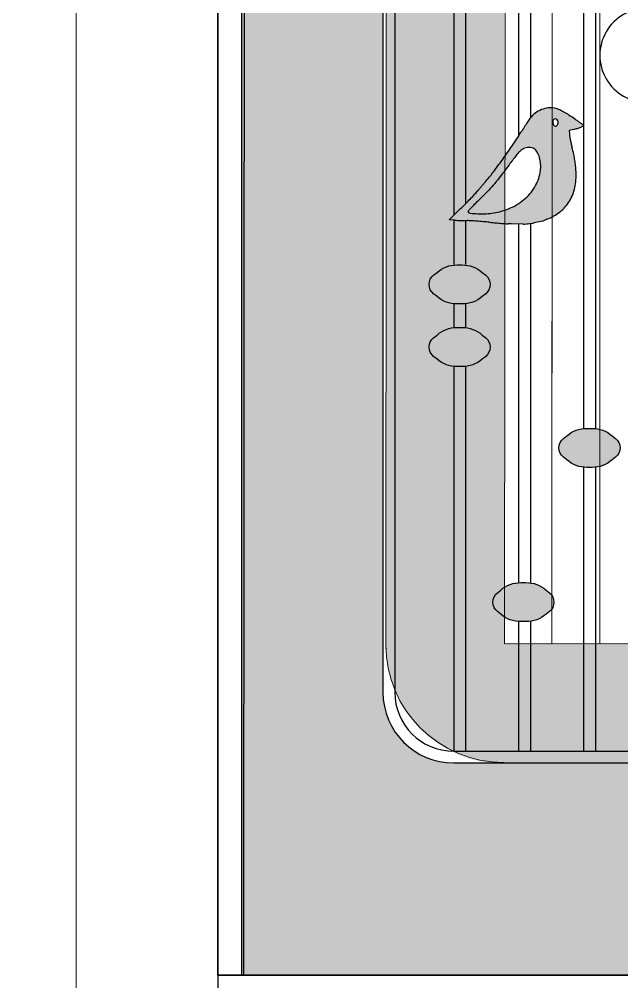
# Model space of a CAD drawing. Header units: millimetres. Extents: x 35877 to 3066687, y -650199 to -40525.
# Drawn here: x 147336.93 to 147362.45, y -179803.63 to -179762.83 of the extents above; entities that cross this region are included whole.
import ezdxf

# ---------------------------------------------------------------- set-up
doc = ezdxf.new("R2010")
doc.units = ezdxf.units.MM
doc.header["$MEASUREMENT"] = 0
doc.linetypes.add('DASHED', pattern=[0.75, 0.5, -0.25])
for name, color, linetype, lineweight in [('A8_FURNITURE', 32, 'Continuous', 30), ('dim05', 1, 'Continuous', 13), ('ELEVATION', 250, 'Continuous', 9), ('Elevation 4.5', 206, 'Continuous', 5), ('FURNITURE', 32, 'Continuous', 9), ('furniture dimensions', 1, 'DASHED', 0), ('NAME PLATE', 7, 'Continuous', 25), ('wall', 7, 'Continuous', 30)]:
    doc.layers.add(name, color=color, linetype=linetype, lineweight=lineweight)

msp = doc.modelspace()

# ---------------------------------------------------------------- hatches: boundary and pattern name
at = {"layer": 'dim05', "lineweight": 0, "true_color": 0xa47149, "transparency": 33554630}
h = msp.add_hatch(color=35, dxfattribs=at)
h.dxf.hatch_style = 1
h.paths.add_polyline_path([(147392.3251674995, -179711.3997529736), (147346.3330766873, -179711.3997529736), (147346.340726098, -179803.3590777474), (147392.3328169103, -179803.3590777474), (147392.3315776124, -179788.4605452587), (147386.3328169103, -179788.4605452587), (147386.3328169103, -179791.3590777474, -0.4142135623730951), (147383.3328169103, -179794.3590777474), (147355.3352635516, -179794.3590777474, -0.4142135623730951), (147352.3352635516, -179791.3590777474), (147352.3352635516, -179722.3649777924, -0.4142135623730951), (147355.3352635516, -179719.3649777924), (147383.3328169103, -179719.3649777924, -0.4142135623730951), (147386.3328169103, -179722.3649777924), (147386.3328169103, -179749.2606801416), (147392.3283168678, -179749.2606801416)])
at = {"layer": 'Elevation 4.5', "lineweight": 0, "true_color": 0x000000, "transparency": 33554628}
h = msp.add_hatch(color=18, dxfattribs=at)
h.dxf.hatch_style = 1
edge = h.paths.add_edge_path()
edge.add_arc((147377.4089452157, -179779.7141496039), 22.71277757108558, 507.18851789711357, 507.8382754307384, ccw=False)
edge.add_arc((147372.1288340273, -179776.3098523485), 16.43035654375045, 506.36276235670414, 507.1885178933482, ccw=False)
edge.add_arc((147373.1075360723, -179776.9610486752), 17.60590507442646, 505.7126965902337, 506.36267839571167, ccw=False)
edge.add_arc((147359.118659607, -179767.4230258429), 0.674793347500813, 498.8310564494863, 505.71269656689344, ccw=False)
edge.add_arc((147359.5153762385, -179767.7699453454), 1.201801152872894, 484.0079692633073, 498.83105645645423, ccw=False)
edge.add_arc((147359.4937965477, -179767.7379617347), 1.163218327600577, 468.8201198875571, 484.007969265302, ccw=False)
edge.add_arc((147359.4565602577, -179767.6287126517), 1.047797777297143, 452.784597418169, 468.8200135968284, ccw=False)
edge.add_arc((147359.4426897602, -179767.3435385164), 0.7622865198643559, 432.43001919093206, 452.78459742634254, ccw=False)
edge.add_arc((147359.2834831126, -179767.8463353165), 1.289687106465092, 425.01576951251707, 432.4300191824818, ccw=False)
edge.add_arc((147358.7199128296, -179769.0557846579), 2.62399560651567, 420.65778612325323, 425.015769527549, ccw=False)
edge.add_arc((147358.1123618931, -179770.1365611023), 3.863832637452334, 417.08159717631605, 420.65778610862327, ccw=False)
edge.add_arc((147355.5301567743, -179774.1252328109), 8.615388727239672, 415.1179514214472, 417.0815971825976, ccw=False)
edge.add_arc((147328.0514143268, -179813.5413984305), 56.66448235709579, 414.95139004013964, 415.11795143395045, ccw=False)
edge.add_arc((147341.5313294997, -179794.3248045338), 33.19140002734221, 414.70247114536494, 414.95138999453985, ccw=False)
edge.add_arc((147320.9137073857, -179823.4467797484), 68.87298886579251, 414.599881686053, 414.7024711920124, ccw=False)
edge.add_arc((147360.6633303238, -179767.5138712089), 0.2543122433924807, 409.23396222174586, 414.5998816835639, ccw=False)
edge.add_arc((147360.8181732628, -179767.3342688191), 0.01717651394238802, 298.2086449427716, 409.2339621064502, ccw=False)
edge.add_arc((147360.1397701586, -179766.0695106318), 1.452392192579913, 293.39255604367804, 298.2086449264236, ccw=False)
edge.add_arc((147360.0686469491, -179765.905095989), 1.631530925651959, 287.9265988577175, 293.39255603968763, ccw=False)
edge.add_arc((147359.9039809745, -179765.396088364), 2.166510967779784, 283.5076512464655, 287.9265988597203, ccw=False)
edge.add_line((147360.410024232, -179767.5026709033), (147360.2257192748, -179767.5469446401))
edge.add_line((147360.2257192748, -179767.5469446401), (147360.2347684701, -179767.7019310313))
edge.add_arc((147360.9865766627, -179767.6580351826), 0.7530885764697608, 183.3415367850405, 189.8132274063442)
edge.add_arc((147365.6784846547, -179766.8464864058), 5.514665208493895, 189.8132273977349, 191.3045693805245)
edge.add_arc((147366.3291696729, -179766.7164196706), 6.178222552240888, 191.3045063873774, 192.83882660824)
edge.add_arc((147366.5803557564, -179766.6591772945), 6.435848517784304, 192.8387855309574, 194.327813124649)
edge.add_arc((147348.6647719438, -179771.2350653171), 12.0548760364553, 372.79593632246485, 374.32781313336847, ccw=False)
edge.add_arc((147356.5275415251, -179769.4492743353), 3.991862026780903, 369.3030193230325, 372.795936313089, ccw=False)
edge.add_arc((147357.1405456626, -179769.3488535511), 3.370687006033028, 365.4349192712607, 369.3029465733015, ccw=False)
edge.add_arc((147353.9898547282, -179769.6486190089), 6.535606071972467, 363.0776751452507, 365.434919261805, ccw=False)
edge.add_arc((147357.9133309794, -179769.4376643345), 2.606462683265474, 348.2130280679449, 363.0776751474744, ccw=False)
edge.add_arc((147358.709124032, -179769.6037253269), 1.793527977553087, 328.5414436490827, 348.21302806692677, ccw=False)
edge.add_arc((147358.7740199247, -179769.6434290411), 1.717449979413286, 308.3756672838874, 328.5414436466636, ccw=False)
edge.add_arc((147358.4469149697, -179769.2303650542), 2.244346087587395, 291.87328044192355, 308.37566728397655, ccw=False)
edge.add_line((147359.2830574406, -179771.3131408773), (147359.1039433469, -179771.3850472723))
edge.add_line((147359.1039433469, -179771.3850472723), (147358.7446940453, -179771.4668469681))
edge.add_arc((147358.449725608, -179769.9273802403), 1.567470632925063, 277.56564977978604, 280.84665759657577, ccw=False)
edge.add_arc((147357.9067191755, -179765.8390409572), 5.691712875962254, 276.30901441719755, 277.5656498050415, ccw=False)
edge.add_arc((147357.8452728465, -179765.2832687422), 6.250871535311828, 275.0656264996744, 276.3090143952424, ccw=False)
edge.add_arc((147357.9756940774, -179766.7545785049), 4.773792622310335, 273.5437563876856, 275.06562649984016, ccw=False)
edge.add_line((147358.2707659719, -179771.5192430868), (147357.7639262268, -179771.5035292906))
edge.add_line((147357.7639262268, -179771.5035292906), (147357.6379946, -179771.5035292906))
edge.add_arc((147357.6379946004, -179770.4549530345), 1.048576256143861, 265.59734921097856, 269.99999997773614, ccw=False)
edge.add_arc((147359.8122932539, -179742.2145006844), 29.37260710579882, 265.2029313430513, 265.59734923576883, ccw=False)
edge.add_arc((147359.608645982, -179744.6416111198), 26.9369681186945, 264.689736578647, 265.20285114690364, ccw=False)
edge.add_arc((147360.5897372469, -179734.0867523153), 37.53732586980061, 264.28949384960623, 264.68967636624086, ccw=False)
edge.add_arc((147354.881789991, -179791.1671001234), 19.82770500941959, 444.2894938446994, 445.0815518794412)
edge.add_arc((147354.8011469923, -179792.1040366763), 20.76810566715427, 445.0815098229188, 445.8465121889648)
edge.add_arc((147354.9651250817, -179789.8458519693), 18.50397515314464, 445.8464822961825, 446.602538210004)
edge.add_arc((147355.8746281659, -179774.5257096905), 3.156859616249403, 446.6025382128933, 449.3996516514537)
edge.add_arc((147355.9912376607, -179763.3971919025), 7.972269097740296, 268.96301938768136, 269.39965163686344, ccw=False)
edge.add_line((147355.8469576241, -179771.3681553222), (147355.1367652191, -179771.3323885974))
edge.add_arc((147339.0124778327, -179754.0240642536), 23.65524752161354, 312.9716816911183, 316.0595494074697)
edge.add_arc((147344.5049380815, -179759.3391592979), 16.01214733226215, 316.1165142699844, 317.103223198142)
edge.add_arc((147353.3997416123, -179767.6037883877), 3.870416654803198, 317.1032232022504, 319.9367719981558)
edge.add_arc((147431.978827199, -179833.6873769944), 98.80242968147073, 499.8483155018872, 499.9367720008196, ccw=False)
edge.add_arc((147418.7672563886, -179822.5419411627), 81.51757089850346, 499.7442981335809, 499.84824900162573, ccw=False)
edge.add_arc((147415.475798673, -179819.7550404387), 77.20474009557171, 499.6546188707312, 499.7442492773851, ccw=False)
edge.add_arc((147361.1380160025, -179773.5992080907), 5.909891156234724, 499.0555394568858, 499.6546188897753, ccw=False)
edge.add_arc((147350.7997024986, -179764.6298286367), 7.776981894013973, 319.0555394373171, 322.7772869498338)
edge.add_arc((147337.4665146921, -179754.5010550262), 24.52111375975269, 322.7772869481498, 324.358603487159)
edge.add_arc((147335.5735897643, -179753.1437841686), 26.85035160999695, 324.3586034888878, 325.9132567067927)
edge.add_arc((147341.0888551628, -179756.8760388204), 20.19093142486694, 325.9132567050606, 327.8382754334737)
edge = h.paths.add_edge_path(flags=16)
edge.add_arc((147359.5311801193, -179767.1832939392), 0.2322651146118047, 320.0565319747831, 335.5046511043514)
edge.add_arc((147359.5831546129, -179767.2069749855), 0.1751499683182469, 335.5046511316532, 368.709610807853)
edge.add_arc((147359.5923755263, -179767.2055624044), 0.1658214834924032, 368.7096107950683, 403.3021900527262)
edge.add_arc((147359.6300069213, -179767.1700976558), 0.1141120038685766, 403.3021900449339, 446.9972035332137)
edge.add_arc((147359.6307152415, -179767.1565947131), 0.1005904958060329, 446.9972035441938, 494.9999851013681)
edge.add_arc((147359.6272407158, -179767.1531202236), 0.09567680006221069, 494.9999690421509, 528.6741215180718)
edge.add_arc((147359.7871238529, -179767.1851431306), 0.2587353297781608, 528.674121517435, 544.70662123329)
edge.add_arc((147359.8004767863, -179767.1840437661), 0.272133442740565, 184.7066212300402, 200.3928668957784)
edge.add_arc((147359.6660161451, -179767.2340301761), 0.1286820390840577, 200.3928669125619, 227.8553518017901)
edge.add_arc((147359.6759122893, -179767.2230950387), 0.1434302898713241, 227.8553517775366, 249.4408274158013)
edge.add_arc((147359.6495306248, -179767.2934344659), 0.06830621089635083, 249.4408274535614, 287.0166619993391)
edge.add_arc((147359.6449909818, -179767.278601392), 0.08381841382622764, 287.016661967595, 320.0565319813447)
edge = h.paths.add_edge_path(flags=16)
edge.add_arc((147358.5627517561, -179768.5931451378), 0.3224896342936749, 416.488537542685, 435.4540182361438)
edge.add_arc((147358.518263808, -179768.7645995144), 0.4996217341068242, 435.4540182223546, 449.1167772766733)
edge.add_arc((147358.5176809158, -179768.8024094829), 0.5374361954011544, 449.116777292074, 462.3035776651715)
edge.add_arc((147358.5020096649, -179768.7305561933), 0.4638938039961975, 462.3035776448494, 477.0290246828616)
edge.add_arc((147358.5740175331, -179768.8717027845), 0.622347246046015, 477.0290246944884, 488.8525266191497)
edge.add_arc((147358.6858241131, -179769.0105013632), 0.8005767519077509, 488.852526620897, 498.6414718494698)
edge.add_arc((147360.3374974717, -179770.4645239295), 3.00107817356593, 498.6414718435628, 502.7750812498119)
edge.add_arc((147411.7951538326, -179809.5582961996), 67.62470719938264, 502.7750812519495, 503.2057149838819)
edge.add_arc((147323.2017133145, -179743.2957162525), 43.00768952093476, 322.362346444899, 323.20571498449453, ccw=False)
edge.add_arc((147351.4129876366, -179765.0508722451), 7.382378137841509, 319.25591349601183, 322.36234644444687, ccw=False)
edge.add_arc((147352.5145358991, -179765.9998288698), 5.928443046414641, 315.6701561243863, 319.2559134963909, ccw=False)
edge.add_arc((147342.0126914598, -179755.7408233504), 20.60958506176154, 314.2519931123239, 315.6701561233273, ccw=False)
edge.add_arc((147369.3384505001, -179783.789547477), 18.5494245306522, 494.2519931123489, 495.1327331369088)
edge.add_arc((147359.9293897305, -179774.4239806549), 5.27372242245683, 495.1327331428471, 497.3791390206788)
edge.add_arc((147361.7105323825, -179776.0630225385), 7.694244565161012, 497.379139006891, 498.5496968411185)
edge.add_arc((147355.9593715974, -179770.9837114966), 0.02122358009796283, 498.549696821558, 572.6178815668867)
edge.add_arc((147356.0471123742, -179770.9275603384), 0.125393616470867, 212.6178815554509, 264.115143123585)
edge.add_arc((147356.5771083973, -179765.7856039279), 5.294591959775962, 264.1151431314591, 267.5967918650779)
edge.add_arc((147356.523285564, -179767.0680615262), 4.011005426326134, 267.5967918650412, 272.6627130661531)
edge.add_arc((147356.5844289764, -179768.3827871353), 2.694858799206424, 272.6627130656112, 279.4880150805329)
edge.add_arc((147356.5285540145, -179768.0484619389), 3.033820962743133, 279.4880150801967, 294.1875493503518)
edge.add_arc((147356.8176091815, -179768.6920128404), 2.328334852051495, 294.187549350941, 312.1125866089341)
edge.add_arc((147357.0155815957, -179768.911016518), 2.033113430747092, 312.1125866110718, 331.436589996265)
edge.add_arc((147357.1969790502, -179769.0097646246), 1.826579595609213, 331.436513702412, 352.379205025697)
edge.add_arc((147357.5952923674, -179769.0630581132), 1.424716814798801, 352.3792050319467, 363.8392714698197)
edge.add_arc((147357.7084887283, -179769.0554616866), 1.311265848237073, 363.8392714641251, 376.0342070607451)
edge.add_arc((147357.9645409405, -179768.9818744288), 1.044849219870216, 376.0342070657481, 389.5828357131268)
edge.add_arc((147358.5106186314, -179768.671875471), 0.4169159444802546, 389.5828357105138, 416.4885375356303)
h = msp.add_hatch(color=18, dxfattribs=at)
h.dxf.hatch_style = 1
h.paths.add_polyline_path([(147356.8781161145, -179774.0800362063, 0.2335693837455621), (147356.6880827249, -179773.6798962402), (147356.5434130568, -179773.5655968579, 0.1866468864992518), (147355.6933402813, -179773.2491003679), (147355.4770070563, -179773.2491003679, 0.1866468864992447), (147354.6269342807, -179773.5655968579), (147354.4822646127, -179773.6798962402, 0.2294381312187929), (147354.292231223, -179774.0722235276, 0.2335693837448415), (147354.4822646127, -179774.4723634938), (147354.6269342807, -179774.5866628761, 0.1866468864992493), (147355.4770070563, -179774.903159366), (147355.6933402813, -179774.903159366, 0.1866468864992456), (147356.5434130568, -179774.5866628761), (147356.6880827248, -179774.4723634938, 0.2294381312761698)])
h = msp.add_hatch(color=18, dxfattribs=at)
h.dxf.hatch_style = 1
h.paths.add_polyline_path([(147356.878167621, -179776.7340952044, 0.2335693837455621), (147356.6881342313, -179776.3339552382), (147356.5434645633, -179776.2196558559, 0.1866468864992518), (147355.6933917877, -179775.903159366), (147355.4770585627, -179775.903159366, 0.1866468864992447), (147354.6269857872, -179776.2196558559), (147354.4823161191, -179776.3339552383, 0.2294381312187929), (147354.2922827294, -179776.7262825257, 0.2335693837448415), (147354.4823161191, -179777.1264224918), (147354.6269857872, -179777.2407218741, 0.1866468864992493), (147355.4770585627, -179777.5572183641), (147355.6933917877, -179777.5572183641, 0.1866468864992456), (147356.5434645633, -179777.2407218741), (147356.6881342313, -179777.1264224919, 0.2294381312761698)])
h = msp.add_hatch(color=18, dxfattribs=at)
h.dxf.hatch_style = 1
h.paths.add_polyline_path([(147362.3777598474, -179781.0074223942, 0.2335693837455621), (147362.1877264577, -179780.6072824281), (147362.0430567897, -179780.4929830458, 0.1866468864992518), (147361.1929840141, -179780.1764865559), (147360.9766507891, -179780.1764865559, 0.1866468864992447), (147360.1265780136, -179780.4929830458), (147359.9819083455, -179780.6072824281, 0.2294381312187929), (147359.7918749558, -179780.9996097156, 0.2335693837448415), (147359.9819083455, -179781.3997496817), (147360.1265780136, -179781.514049064, 0.1866468864992493), (147360.9766507891, -179781.8305455539), (147361.1929840141, -179781.8305455539, 0.1866468864992456), (147362.0430567897, -179781.514049064), (147362.1877264577, -179781.3997496818, 0.2294381312761698)])
h = msp.add_hatch(color=18, dxfattribs=at)
h.dxf.hatch_style = 1
h.paths.add_polyline_path([(147359.5789263875, -179787.5457401655, 0.2335693837455621), (147359.3888929978, -179787.1456001994), (147359.2442233298, -179787.0313008171, 0.1866468864992518), (147358.3941505542, -179786.7148043271), (147358.1778173292, -179786.7148043271, 0.1866468864992447), (147357.3277445537, -179787.0313008171), (147357.1830748856, -179787.1456001994, 0.2294381312187929), (147356.9930414959, -179787.5379274868, 0.2335693837448415), (147357.1830748856, -179787.938067453), (147357.3277445537, -179788.0523668353, 0.1866468864992493), (147358.1778173292, -179788.3688633252), (147358.3941505542, -179788.3688633252, 0.1866468864992456), (147359.2442233298, -179788.0523668353), (147359.3888929978, -179787.938067453, 0.2294381312761698)])
at = {"layer": 'NAME PLATE', "lineweight": 0, "true_color": 0x000000, "transparency": 33554687}
h = msp.add_hatch(color=18, dxfattribs=at)
h.dxf.hatch_style = 1
h.set_gradient(color1=(153, 155, 55), color2=(229, 232, 120), name='INVCYLINDER')
h.paths.add_polyline_path([(147386.5848422192, -179724.4331572106, 0.4109880837196706), (147381.5476447298, -179719.4511910097), (147381.5476447298, -179762.3972749645), (147386.5848422192, -179762.3936251742)], flags=17)
h.paths.add_polyline_path([(147386.5850094371, -179766.4111629302, 0.9852287181319922), (147386.5226064458, -179762.4127009826), (147381.5476447298, -179762.3972749645), (147381.5476447298, -179789.3580342925), (147357.4855009232, -179789.3580342925), (147357.4855009232, -179719.4508876503, 0.4142438736979137), (147352.5028196509, -179724.4331572536), (147352.455553519, -179789.3826911348, 0.4139882622943566), (147357.4555520395, -179794.3865375537), (147381.5048659361, -179794.4050383065, 0.4196556007892562), (147386.6135037284, -179789.377809019)])

# ---------------------------------------------------------------- linework, layer by layer
at = {"layer": 'A8_FURNITURE', "linetype": 'ByBlock', "lineweight": 15, "transparency": 33554687}
for p, q in [((147357.5491893051, -179719.4039058594, 531.9840777681574), (147357.4870379065, -179789.3100923572, -260.0136148767915)), ((147359.5355707914, -179719.4040378996, 2.395492587626329), (147359.4948048342, -179789.3116369003, -1.503754232695003)), ((147361.5368538606, -179719.4041709304, 2.394176148815795), (147361.5239730482, -179766.3609411842)), ((147359.5074424348, -179766.3603798691), (147359.4870297866, -179789.3116309191, -260.7256360141592)), ((147361.5239730482, -179766.3609411842), (147361.5165866796, -179789.3131922247, -260.7256360141592)), ((147381.5157614734, -179789.3285772702, -260.7256360141592), (147357.4870379065, -179789.3100923572, -260.7256360141592))]:
    msp.add_line(p, q, dxfattribs=at)
at = {"layer": 'A8_FURNITURE', "linetype": 'ByBlock', "transparency": 33554687}
msp.add_lwpolyline([(147392.4990637174, -179803.3908852751), (147346.4407260981, -179803.3554533322), (147346.5058636073, -179711.3395912913)], dxfattribs=at)
at = {"layer": 'A8_FURNITURE', "linetype": 'ByBlock', "lineweight": 15, "transparency": 33554687}
msp.add_lwpolyline([(147352.4588928132, -179789.5198076689), (147352.5027613041, -179724.3858714471)], dxfattribs=at)
at = {"layer": 'A8_FURNITURE', "linetype": 'ByBlock', "lineweight": 15, "transparency": 33554687, "elevation": -260.7256360141592}
msp.add_lwpolyline([(147381.5048062695, -179794.3577525426), (147357.4554923734, -179794.3392517898)], dxfattribs=at)
at = {"layer": 'A8_FURNITURE', "linetype": 'ByBlock', "transparency": 33554687}
msp.add_arc((147363.5245211989, -179764.3623931151, 0.1018996002810582), 1.999999924652877, 90, 270.0159486753458, dxfattribs=at)
at = {"layer": 'A8_FURNITURE', "linetype": 'ByBlock', "lineweight": 15, "transparency": 33554687}
msp.add_arc((147357.4593417525, -179789.3354053709, -308.673234267458), 5.003847899555694, 180, 269.9559232808294, dxfattribs=at)
at = {"layer": 'ELEVATION', "color": 18, "true_color": 0x000000, "transparency": 33554687}
msp.add_line((147345.340726098, -179833.3590777474), (147345.340726098, -179682.3590777474), dxfattribs=at)
at = {"layer": 'Elevation 4.5', "color": 18, "lineweight": 30, "true_color": 0x000000, "transparency": 33554687}
for p, q in [((147360.8349577214, -179736.5511111145), (147360.8349577214, -179775.0379045549)), ((147361.3349577214, -179736.5298846056), (147361.3349577214, -179775.0477868053)), ((147355.335365495, -179746.0785064586), (147355.335365495, -179771.1406110733)), ((147355.835365495, -179746.0785064586), (147355.835365495, -179770.6537180487)), ((147358.0851616082, -179755.7490151134), (147358.0851616082, -179767.7755470211)), ((147358.5851616082, -179755.7490151134), (147358.5851616082, -179767.0098358779)), ((147355.335365495, -179763.3189884804), (147355.335365495, -179771.1406110733)), ((147355.835365495, -179763.0192598327), (147355.835365495, -179770.5715800305)), ((147358.0851616083, -179763.5675390018), (147358.0851616083, -179767.7755470211)), ((147360.4100246367, -179767.5026708061), (147360.2257192748, -179767.5469446401)), ((147360.2257192748, -179767.5469446401), (147360.2347684311, -179767.7019303628)), ((147355.1367652191, -179771.3323885974), (147355.627553942, -179770.858460524)), ((147355.3774252366, -179771.3491885578), (147355.1367652191, -179771.3323885974)), ((147355.335365495, -179771.3462524573), (147355.335365495, -179772.2131901238)), ((147355.335365495, -179771.3462524573), (147355.335365495, -179772.2131901238)), ((147355.835365495, -179771.3679370643), (147355.835365495, -179772.2131901238)), ((147357.7639262268, -179771.5035292906), (147357.6379935588, -179771.5035292906)), ((147358.2707659719, -179771.5192430868), (147357.7639262268, -179771.5035292906)), ((147358.5851616082, -179771.4901745893), (147358.5851616082, -179780.1335117048)), ((147358.5851616082, -179771.4901745893), (147358.5851616082, -179780.1335117048)), ((147359.1039433469, -179771.3850472723), (147358.7446940453, -179771.4668469681)), ((147359.2830559315, -179771.3131414831), (147359.1039433469, -179771.3850472723)), ((147358.0851616083, -179771.5134887055), (147358.0851616082, -179780.1236294544)), ((147358.0851616083, -179771.5134887055), (147358.0851616082, -179780.1236294544)), ((147355.335365495, -179772.2131901238), (147355.335365495, -179773.2256390286)), ((147355.835365495, -179772.2131901238), (147355.835365495, -179773.2256390286)), ((147355.335365495, -179774.8945952535), (147355.335365495, -179775.9070441583)), ((147355.835365495, -179774.8945952535), (147355.835365495, -179775.9070441583)), ((147360.8349577214, -179775.0379045549), (147360.8349577214, -179780.1803713482)), ((147361.3349577214, -179775.0477868053), (147361.3349577214, -179780.1803713482)), ((147355.335365495, -179777.5486542516), (147355.335365495, -179793.8465463402)), ((147355.835365495, -179777.5486542516), (147355.835365495, -179793.8590777474)), ((147358.0851616082, -179780.1236294544), (147358.0851616082, -179786.7147192492)), ((147358.5851616082, -179780.1335117048), (147358.5851616082, -179786.7246014996)), ((147360.8349577214, -179781.8219814415), (147360.8349577214, -179790.2037797946)), ((147360.8349577214, -179781.8219814415), (147360.8349577214, -179793.8465463402)), ((147361.3349577214, -179781.8219814414), (147361.3349577214, -179790.2037797946)), ((147361.3349577214, -179781.8219814414), (147361.3349577214, -179793.8590777474)), ((147358.0851616082, -179788.364269083), (147358.0851616082, -179793.8465463402)), ((147358.5851616082, -179788.3543868326), (147358.5851616082, -179793.8590777474))]:
    msp.add_line(p, q, dxfattribs=at)
msp.add_lwpolyline([(147393.3251674995, -179710.3997529736), (147345.3330766873, -179710.3997529736), (147345.340726098, -179803.3590777474), (147393.3328169103, -179803.3590777474)], close=True, dxfattribs=at)
msp.add_lwpolyline([(147385.8328169103, -179749.2606801416), (147385.8328169103, -179722.3649777924, 0.4142135623730951), (147383.3328169103, -179719.8649777924), (147355.3352635516, -179719.8649777924, 0.4142135623730951), (147352.8352635516, -179722.3649777924), (147352.8352635516, -179791.3590777474, 0.4142135623730951), (147355.3352635516, -179793.8590777474), (147383.3328169103, -179793.8590777474, 0.4142135623730951), (147385.8328169103, -179791.3590777474), (147385.8328169103, -179788.4605452587)], format="xyb", dxfattribs=at)
for points in [[(147359.5595870382, -179767.0854664729, 0.147998), (147359.5334271038, -179767.134330432, 0.070065), (147359.5292606441, -179767.2063689736, 0.06855499999999999), (147359.5453991062, -179767.2788698584, 0.120405), (147359.579669872, -179767.3294418542, 0.09446399999999999), (147359.6255432396, -179767.3573902615, 0.16544), (147359.6695202893, -179767.3587502508, 0.145171), (147359.7092527076, -179767.3324154896, 0.06750700000000001), (147359.74254002, -179767.2795959425, 0.145904), (147359.7562851453, -179767.1804546129, 0.152099), (147359.7130513201, -179767.0918341442, 0.193), (147359.6359841647, -179767.056142305, 0.212568)], [(147358.2911973008, -179768.3173303368, 0.051635), (147358.1836093354, -179768.3870404961, 0.042739), (147358.0849193696, -179768.4815054984, 0.018038), (147357.9478397554, -179768.6490333062, 0.001879), (147357.6418899058, -179769.0549009113, -0.00368), (147357.258998992, -179769.559049061, -0.013555), (147357.0061104191, -179769.8692209779, -0.015647), (147356.7553176878, -179770.1425582569, -0.006188), (147356.3943711182, -179770.503014469, 0.003843), (147356.191668869, -179770.7035517884, 0.009801), (147356.0487270015, -179770.85290169, 0.005108), (147355.9434638903, -179770.969662112, 0.334926), (147355.9414952984, -179770.9951517015, 0.228559), (147356.0342558711, -179771.0522931303, 0.015192), (147356.3550823756, -179771.0755385651, 0.022109), (147356.7096254397, -179771.0747362049, 0.029789), (147357.0286474631, -179771.0407814701, 0.06422699999999999), (147357.7715815869, -179770.8159431201, 0.078375), (147358.3789793907, -179770.4192262762, 0.084521), (147358.8012646278, -179769.8830691561, 0.091628), (147359.0074250248, -179769.2520008567, 0.050044), (147359.0168126448, -179768.9676741334, 0.053263), (147358.9687423572, -179768.6932753871, 0.059186), (147358.8731866358, -179768.4660518888, 0.11794), (147358.740800384, -179768.3242617981, 0.082944), (147358.6437457069, -179768.2809920597, 0.059685), (147358.5259651548, -179768.2650371395, 0.057602), (147358.4031574896, -179768.2773170634, 0.06434)], [(147356.8783079408, -179774.0698838676), (147356.8783079408, -179774.0776965462, -0.2294381312374742), (147356.6882745511, -179774.4700238337), (147356.5436048831, -179774.584323216, -0.1866468864992491), (147355.6935321075, -179774.9008197059), (147355.4771988825, -179774.9008197059, -0.1866468864992491), (147354.627126107, -179774.584323216), (147354.4824564389, -179774.4700238337, -0.2294381312374742), (147354.2924230492, -179774.0776965462), (147354.2924230492, -179774.0698838676, -0.2294381312374741), (147354.4824564389, -179773.6775565801), (147354.627126107, -179773.5632571978, -0.1866468864992491), (147355.4771988825, -179773.2467607078), (147355.6935321075, -179773.2467607078, -0.1866468864992491), (147356.5436048831, -179773.5632571978), (147356.6882745511, -179773.6775565801, -0.2294381312374741)], [(147356.8783079408, -179776.7239428656), (147356.8783079408, -179776.7317555443, -0.2294381312374742), (147356.6882745511, -179777.1240828318), (147356.5436048831, -179777.2383822141, -0.1866468864992491), (147355.6935321075, -179777.554878704), (147355.4771988825, -179777.554878704, -0.1866468864992491), (147354.627126107, -179777.2383822141), (147354.4824564389, -179777.1240828318, -0.2294381312374742), (147354.2924230492, -179776.7317555443), (147354.2924230492, -179776.7239428656, -0.2294381312374741), (147354.4824564389, -179776.3316155782), (147354.627126107, -179776.2173161959, -0.1866468864992491), (147355.4771988825, -179775.9008197059), (147355.6935321075, -179775.9008197059, -0.1866468864992491), (147356.5436048831, -179776.2173161959), (147356.6882745511, -179776.3316155782, -0.2294381312374741)], [(147362.3779001672, -179780.9972700555), (147362.3779001672, -179781.0050827341, -0.2294381312374742), (147362.1878667775, -179781.3974100216), (147362.0431971095, -179781.5117094039, -0.1866468864992491), (147361.1931243339, -179781.8282058939), (147360.9767911089, -179781.8282058939, -0.1866468864992491), (147360.1267183334, -179781.5117094039), (147359.9820486653, -179781.3974100216, -0.2294381312374742), (147359.7920152757, -179781.0050827342), (147359.7920152757, -179780.9972700555, -0.2294381312374741), (147359.9820486653, -179780.604942768), (147360.1267183334, -179780.4906433857, -0.1866468864992491), (147360.976791109, -179780.1741468958), (147361.1931243339, -179780.1741468958, -0.1866468864992491), (147362.0431971095, -179780.4906433857), (147362.1878667776, -179780.604942768, -0.2294381312374741)], [(147359.5790667073, -179787.5355878268), (147359.5790667073, -179787.5434005054, -0.2294381312374742), (147359.3890333176, -179787.9357277929), (147359.2443636496, -179788.0500271752, -0.1866468864992491), (147358.394290874, -179788.3665236651), (147358.177957649, -179788.3665236651, -0.1866468864992491), (147357.3278848735, -179788.0500271752), (147357.1832152054, -179787.9357277929, -0.2294381312374742), (147356.9931818157, -179787.5434005054), (147356.9931818157, -179787.5355878268, -0.2294381312374741), (147357.1832152054, -179787.1432605393), (147357.3278848735, -179787.028961157, -0.1866468864992491), (147358.177957649, -179786.7124646671), (147358.394290874, -179786.7124646671, -0.1866468864992491), (147359.2443636496, -179787.028961157), (147359.3890333176, -179787.1432605393, -0.2294381312374741)]]:
    msp.add_lwpolyline(points, format="xyb", close=True, dxfattribs=at)
for centre, radius, start, end in [((147359.4565602578, -179767.6287126518), 1.04779777737952, 92.78452571419041, 108.8210590629003), ((147359.4426897602, -179767.3435385165), 0.7622865199143046, 72.42988820924936, 92.78449885867457), ((147359.1186596071, -179767.4230258429), 0.6747933476355904, 138.8310371639409, 145.7127123353005), ((147359.5153762386, -179767.7699453453), 1.201801152876731, 124.0096148930113, 138.8310456277396), ((147359.4937965477, -179767.7379617348), 1.163218327678083, 108.8210616141255, 124.0096694730788), ((147359.2834831128, -179767.8463353165), 1.289687106467398, 65.01570529365361, 72.42994177453022), ((147358.7199128294, -179769.0557846572), 2.623995605995932, 60.65765877423176, 65.0157379478946), ((147358.1123618932, -179770.1365611028), 3.863832637864203, 57.08158734333219, 60.65769963805997), ((147355.5301567751, -179774.1252328107), 8.615388726649833, 55.11799986558714, 57.08159277436726), ((147377.4089452164, -179779.7141496039), 22.7127775716815, 147.1885409267844, 147.8382733265154), ((147372.1288340276, -179776.3098523476), 16.43035654344781, 146.3602855489806, 147.1885497317594), ((147373.1075360692, -179776.961048678), 17.60590507348274, 145.712697182425, 146.3603669502555), ((147328.0514143196, -179813.5413984206), 56.66448235315305, 54.95134268872069, 55.11795878769716), ((147360.0686469492, -179765.9050959885), 1.631530926074752, 287.9267089657632, 293.3926064958073), ((147341.5313295161, -179794.324804545), 33.19140002708405, 54.70264562618981, 54.95130921359743), ((147320.9137073875, -179823.4467797415), 68.87298885913003, 54.59988122821768, 54.70255525825103), ((147360.1397701587, -179766.0695106319), 1.452392192378978, 293.3926127277935, 298.2086453044907), ((147360.6633303238, -179767.5138712091), 0.2543122435719983, 49.23395827004265, 54.59975870108335), ((147360.8181732628, -179767.3342688191), 0.01717651394821247, 298.2086769354036, 49.2339034908443), ((147341.0888551624, -179756.8760388209), 20.19093142500675, 325.9134140552266, 327.8382778036186), ((147360.9865766627, -179767.6580351825), 0.7530885764547112, 183.3414858441904, 189.8132714206353), ((147365.6784846556, -179766.8464864058), 5.514665209368815, 189.8132334049665, 191.3035902128874), ((147359.9039809747, -179765.3960883642), 2.166510967498774, 283.5076622482304, 287.9266817824986), ((147335.5735897641, -179753.1437841675), 26.85035161077118, 324.3588497803113, 325.9133750281068), ((147366.3291696725, -179766.7164196698), 6.178222552010446, 191.303632395689, 192.8389071391137), ((147366.5803557558, -179766.6591772941), 6.435848517269968, 192.8388628341436, 194.3278446022481), ((147348.6647719433, -179771.2350653155), 12.05487603655545, 12.79595917374731, 14.32779632304903), ((147356.5275415254, -179769.4492743356), 3.991862026580391, 9.303983261065213, 12.79600535037781), ((147337.4665146922, -179754.5010550267), 24.5211137593664, 322.7773055829755, 324.3588731754326), ((147357.1405456622, -179769.3488535506), 3.370687006320364, 5.4349280037319, 9.304088135798608), ((147353.9898547282, -179769.6486190087), 6.535606071959995, 3.077629347239482, 5.434923765949634), ((147350.7997024985, -179764.6298286362), 7.776981894470183, 319.0555098960536, 322.7773457037559), ((147357.9133309796, -179769.4376643345), 2.606462683102706, 348.212995407151, 3.077560318842802), ((147418.7672563906, -179822.5419411675), 81.51757090312233, 139.7460189273445, 139.8482345932645), ((147415.4757986821, -179819.7550404362), 77.20474010099319, 139.6546221489874, 139.7460662081785), ((147361.1380160017, -179773.5992080908), 5.909891155698539, 139.055578321887, 139.6546616275799), ((147344.5049380802, -179759.3391593001), 16.01214733164903, 316.1165811297475, 317.1032083574979), ((147353.3997416123, -179767.6037883873), 3.870416655076666, 317.1031617697627, 319.9368666134883), ((147431.9788272061, -179833.6873770072), 98.8024296951526, 139.8483036123358, 139.9367682921998), ((147358.7091240321, -179769.6037253269), 1.793527977537208, 328.5427365643984, 348.2129806023617), ((147345.5313233229, -179760.4030572105), 14.53441884502409, 313.9987664827191, 315.1373388482154), ((147343.2375130384, -179758.1202161539), 17.77060933858912, 315.1373363472972, 316.1166298543115), ((147358.7740199247, -179769.6434290411), 1.717449979410189, 308.3753305740485, 328.5427938371463), ((147358.4469149697, -179769.2303650543), 2.244346087537092, 291.8732389279165, 308.3754096230558), ((147355.7447497398, -179766.0872761644), 5.274717938023607, 266.0067643554096, 267.2349449276284), ((147356.1217206158, -179758.2819388034), 13.08915319337521, 267.2349539160567, 267.8578720971102), ((147356.1410233587, -179757.7653878306), 13.60606469751603, 267.8579505656648, 268.4765142992965), ((147355.9912376598, -179763.3971919034), 7.972269096788517, 268.4765259327656, 269.3996705361492), ((147355.8746281659, -179774.5257096909), 3.156859616601853, 86.60256285979156, 89.3996039381618), ((147354.965125081, -179789.8458519702), 18.50397515404232, 85.84647004990286, 86.60254241329741), ((147354.801146993, -179792.1040366766), 20.7681056674129, 85.0814908770329, 85.84650128126262), ((147354.8817899915, -179791.1671001233), 19.8277050092522, 84.2894783309214, 85.08153203304984), ((147360.5897372502, -179734.0867523166), 37.53732586885415, 264.2895020406215, 264.6896553610252), ((147359.6086459822, -179744.6416111164), 26.93696812207203, 264.6897073106216, 265.2028474573946), ((147359.8122932567, -179742.2145006847), 29.37260710572787, 265.2029279507498, 265.5973517088049), ((147357.6379946001, -179770.4549530349), 1.048576255737577, 265.5974186441508, 269.9999431039906), ((147357.8452728454, -179765.283268743), 6.250871534586711, 275.0655374832266, 276.3088437040395), ((147357.9067191769, -179765.839040957), 5.691712876012644, 276.3088269270941, 277.5656545473372), ((147358.4497256077, -179769.9273802406), 1.567470632715429, 277.5656670727859, 280.8466576100875), ((147357.9756940776, -179766.7545785058), 4.773792621397258, 273.5437563888298, 275.0655099281179)]:
    msp.add_arc(centre, radius, start, end, dxfattribs=at)
at = {"layer": 'FURNITURE', "color": 18, "lineweight": 30, "true_color": 0x000000, "transparency": 33554687}
msp.add_lwpolyline([(147345.340726098, -179803.3590777474), (147345.340726098, -179679.3590777475), (147504.3407260981, -179679.3590777475), (147504.3407260981, -179821.3590777474), (147492.3407260981, -179821.3590777474), (147492.3407260981, -179815.3590777474), (147480.3407260981, -179815.3590777474), (147480.3407260981, -179809.3590777474), (147468.3407260981, -179809.3590777474), (147468.3407260981, -179803.3590777474)], close=True, dxfattribs=at)
at = {"layer": 'FURNITURE', "lineweight": 30, "transparency": 33554687}
msp.add_lwpolyline([(147392.3328169103, -179803.3590777474), (147392.3251674995, -179711.3997529736), (147346.3330766873, -179711.3997529736), (147346.340726098, -179803.3590777474)], dxfattribs=at)
msp.add_lwpolyline([(147386.3328169103, -179749.2606801416), (147386.3328169103, -179722.3649777924, 0.414213562373095), (147383.3328169103, -179719.3649777924), (147355.3352635516, -179719.3649777924, 0.414213562373095), (147352.3352635516, -179722.3649777924), (147352.3352635516, -179791.3590777474, 0.414213562373095), (147355.3352635516, -179794.3590777474), (147383.3328169103, -179794.3590777474, 0.414213562373095), (147386.3328169103, -179791.3590777474), (147386.3328169103, -179788.4605452587)], format="xyb", dxfattribs=at)
at = {"layer": 'FURNITURE', "color": 18, "lineweight": 30, "true_color": 0x000000, "transparency": 33554687}
msp.add_lwpolyline([(147339.3470909078, -179833.3590777474), (147522.8860519311, -179833.3590777474), (147522.8860519311, -179827.3590777474), (147504.3407260981, -179827.3590777474), (147504.3407260981, -179821.3590777474), (147492.3407260981, -179821.3590777474), (147492.3407260981, -179815.3590777474), (147480.3407260981, -179815.3590777474), (147480.3407260981, -179809.3590777474), (147468.3407260981, -179809.3590777474), (147468.3407260981, -179803.3590777474), (147345.340726098, -179803.3590777474), (147345.340726098, -179809.3590777474), (147339.3470909078, -179809.3590777474)], dxfattribs=at)
at = {"layer": 'furniture dimensions', "color": 251, "linetype": 'Continuous', "lineweight": 0, "true_color": 0x636466, "transparency": 33554687, "elevation": 0.005341385572617833}
msp.add_lwpolyline([(147339.3470909078, -179645.3730972362), (147339.3470909078, -179744.6850768737), (147336.9331864629, -179746.158834604), (147341.1839622238, -179746.4246529781), (147339.3470909078, -179747.7866452844), (147339.3470909078, -179847.138785537)], dxfattribs=at)
at = {"layer": 'wall', "transparency": 33554687}
msp.add_lwpolyline([(147345.340726098, -179710.3590777475), (147393.3407260982, -179710.3590777475), (147393.3407260982, -179803.3590777474), (147345.340726098, -179803.3590777474)], close=True, dxfattribs=at)

doc.saveas('drawing.dxf')
